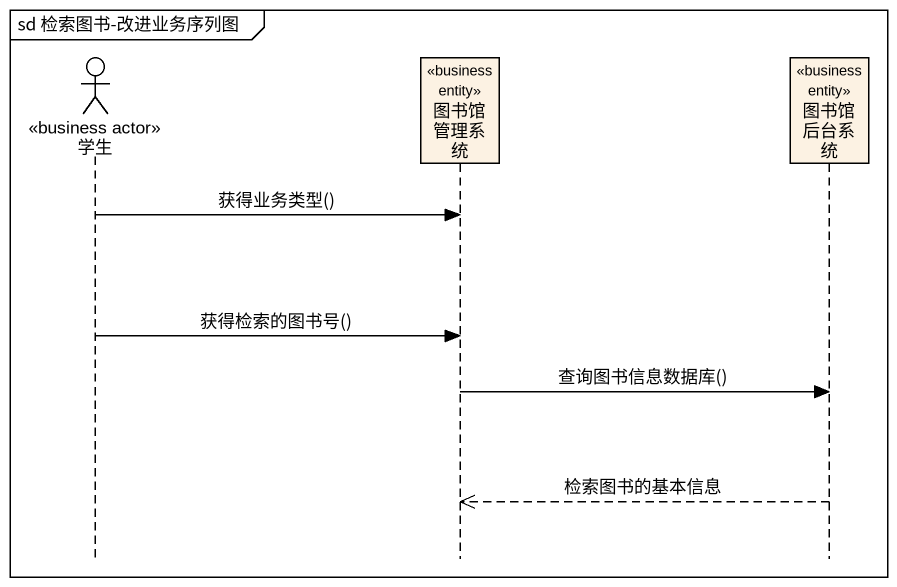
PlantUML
@startuml
mainframe sd 检索图书-改进业务序列图
hide footbox
actor 学生 <<business actor>>
participant 图书馆管理系统 <<business entity>>
participant 图书馆后台系统 <<business entity>>

学生 -> 图书馆管理系统 : 获得业务类型()
学生 -> 图书馆管理系统 : 获得检索的图书号()
图书馆管理系统 -> 图书馆后台系统 : 查询图书信息数据库()
图书馆后台系统 -->> 图书馆管理系统 : 检索图书的基本信息
@enduml
